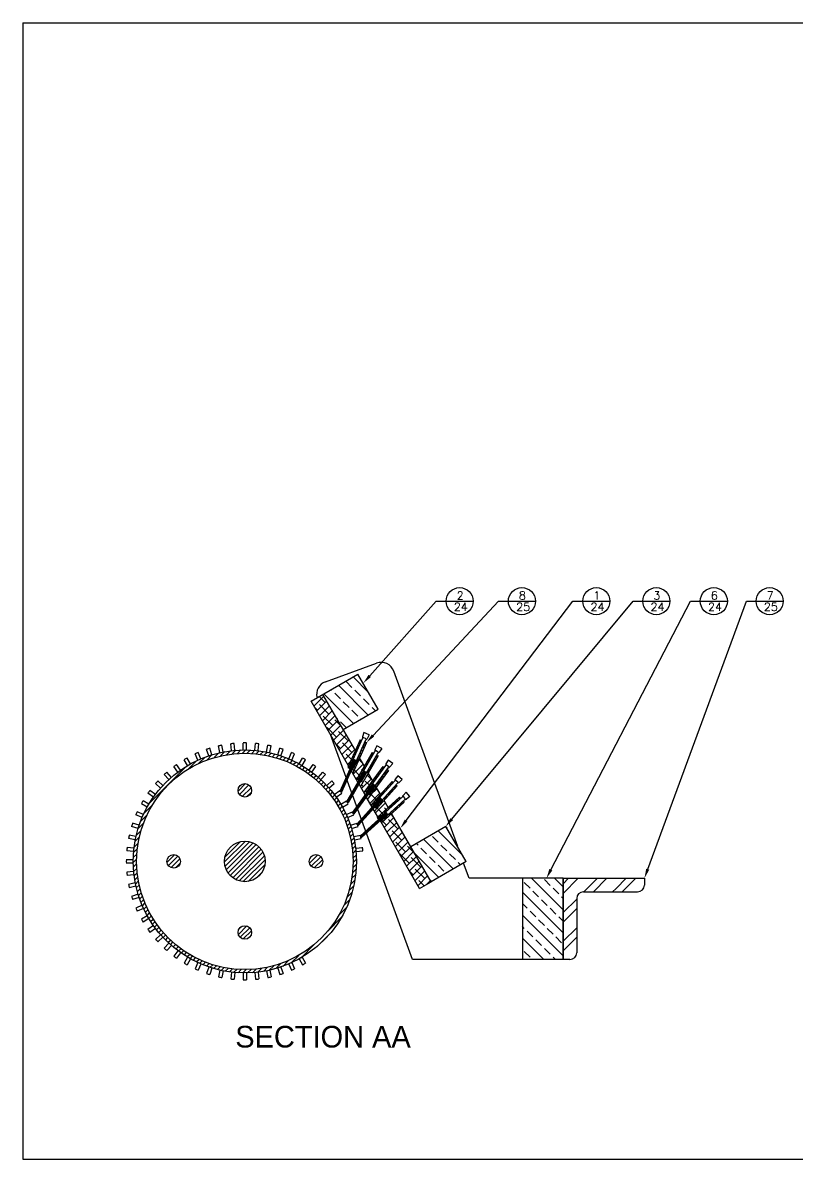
# Model space of a CAD drawing. Extents: x 0 to 33, y 0 to 21.
# Drawn here: x 0 to 14.3, y 0 to 21 of the extents above; entities that cross this region are included whole.
import ezdxf

# ---------------------------------------------------------------- set-up
doc = ezdxf.new("R2010")
doc.units = 0
doc.header["$MEASUREMENT"] = 0
doc.linetypes.add('PHANTOM2', pattern=[1.25, 0.625, -0.125, 0.125, -0.125, 0.125, -0.125])
doc.layers.get('0').update_dxf_attribs({"linetype": 'CONTINUOUS'})
for name, color, linetype in [('BORDER', 5, 'CONTINUOUS'), ('HATCH', 2, 'CONTINUOUS'), ('OBJECT', 3, 'CONTINUOUS'), ('TEXT', 1, 'CONTINUOUS')]:
    doc.layers.add(name, color=color, linetype=linetype)
doc.styles.add('SIMPLEX', font='simplex')

# ---------------------------------------------------------------- blocks, each defined once
blk = doc.blocks.new('*X3')
at = {"color": 0}
for p, q in [((13.46, 35.804), (13.469, 35.813)), ((13.512, 35.715), (13.695, 35.898)), ((13.563, 35.625), (13.746, 35.808)), ((13.718, 35.78), (13.605, 35.892)), ((13.789, 35.567), (13.612, 35.744)), ((13.615, 35.535), (13.798, 35.718)), ((13.576, 35.638), (13.528, 35.687)), ((13.667, 35.446), (13.85, 35.629)), ((13.859, 35.355), (13.683, 35.532)), ((13.719, 35.356), (13.902, 35.539)), ((13.824, 35.673), (13.824, 35.674)), ((13.93, 35.143), (13.753, 35.32)), ((13.77, 35.266), (13.953, 35.449)), ((13.822, 35.177), (14.005, 35.36)), ((14.018, 35.339), (13.895, 35.461)), ((13.874, 35.087), (14.057, 35.27)), ((13.926, 34.998), (14.109, 35.181)), ((14.142, 35.072), (13.965, 35.249)), ((13.977, 34.908), (14.161, 35.091)), ((14.001, 34.931), (13.914, 35.018)), ((14.029, 34.818), (14.212, 35.001)), ((14.213, 34.86), (14.036, 35.037)), ((14.081, 34.729), (14.264, 34.912)), ((14.203, 34.729), (14.107, 34.825)), ((14.133, 34.639), (14.188, 34.694)), ((14.321, 34.685), (14.368, 34.732)), ((14.404, 34.669), (14.341, 34.732)), ((14.236, 34.46), (14.419, 34.643)), ((14.348, 34.442), (14.254, 34.536)), ((14.4, 34.532), (14.39, 34.542)), ((14.481, 34.421), (14.523, 34.463)), ((14.566, 34.365), (14.492, 34.44)), ((14.288, 34.37), (14.332, 34.414)), ((14.425, 34.224), (14.388, 34.261)), ((14.392, 34.191), (14.575, 34.374)), ((14.535, 34.255), (14.46, 34.33)), ((14.547, 33.922), (14.73, 34.105)), ((14.557, 34.073), (14.678, 34.194)), ((14.656, 33.993), (14.565, 34.084)), ((14.637, 34.153), (14.624, 34.166)), ((14.65, 33.742), (14.833, 33.925)), ((14.769, 33.739), (14.678, 33.83)), ((14.843, 33.806), (14.814, 33.835)), ((14.695, 33.672), (14.687, 33.679)), ((14.806, 33.473), (14.989, 33.656)), ((15.061, 33.446), (14.885, 33.623)), ((14.983, 33.666), (14.932, 33.717)), ((14.849, 33.517), (14.783, 33.583)), ((14.857, 33.384), (15.04, 33.567)), ((14.909, 33.294), (15.092, 33.477)), ((15.132, 33.234), (14.955, 33.411)), ((14.92, 33.305), (14.88, 33.345)), ((14.961, 33.204), (15.144, 33.387)), ((15.013, 33.115), (15.196, 33.298)), ((15.203, 33.022), (15.026, 33.199)), ((15.065, 33.025), (15.248, 33.208)), ((15.177, 33.331), (15.167, 33.34)), ((15.274, 32.81), (15.097, 32.987)), ((15.116, 32.935), (15.299, 33.118)), ((15.168, 32.846), (15.351, 33.029)), ((15.37, 32.996), (15.238, 33.128)), ((15.22, 32.756), (15.403, 32.939)), ((15.272, 32.666), (15.455, 32.849)), ((15.486, 32.739), (15.309, 32.916)), ((15.344, 32.598), (15.266, 32.675)), ((15.323, 32.577), (15.506, 32.76)), ((15.375, 32.487), (15.558, 32.67)), ((15.556, 32.527), (15.38, 32.704)), ((15.427, 32.397), (15.61, 32.58)), ((15.547, 32.395), (15.45, 32.492)), ((15.59, 32.419), (15.662, 32.491))]:
    blk.add_line(p, q, dxfattribs=at)
blk = doc.blocks.new('*X4')
at = {"color": 0}
for p, q in [((14.383, 35.055), (14.366, 35.091)), ((14.279, 34.863), (14.271, 34.881)), ((14.302, 34.873), (14.284, 34.911)), ((14.308, 34.919), (14.298, 34.941)), ((14.329, 34.934), (14.311, 34.971)), ((14.315, 34.904), (14.314, 34.907)), ((14.338, 34.974), (14.327, 34.996)), ((14.356, 34.994), (14.338, 35.032)), ((14.367, 35.029), (14.357, 35.051)), ((14.385, 34.872), (14.377, 34.889)), ((14.408, 34.882), (14.391, 34.919)), ((14.395, 34.852), (14.391, 34.86)), ((14.415, 34.927), (14.404, 34.95)), ((14.435, 34.942), (14.418, 34.98)), ((14.422, 34.912), (14.42, 34.916)), ((14.444, 34.982), (14.434, 35.005)), ((14.462, 35.003), (14.445, 35.04)), ((14.474, 35.037), (14.47, 35.045)), ((14.194, 34.631), (14.177, 34.669)), ((14.19, 34.698), (14.19, 34.699)), ((14.206, 34.664), (14.196, 34.687)), ((14.221, 34.692), (14.203, 34.729)), ((14.22, 34.753), (14.217, 34.76)), ((14.234, 34.722), (14.225, 34.742)), ((14.248, 34.752), (14.23, 34.79)), ((14.249, 34.808), (14.244, 34.82)), ((14.261, 34.783), (14.255, 34.797)), ((14.275, 34.813), (14.257, 34.85)), ((14.3, 34.64), (14.283, 34.677)), ((14.288, 34.843), (14.284, 34.852)), ((14.297, 34.706), (14.296, 34.708)), ((14.313, 34.672), (14.302, 34.695)), ((14.327, 34.7), (14.31, 34.738)), ((14.326, 34.761), (14.323, 34.768)), ((14.341, 34.731), (14.332, 34.75)), ((14.354, 34.761), (14.337, 34.798)), ((14.356, 34.817), (14.35, 34.829)), ((14.368, 34.791), (14.361, 34.805)), ((14.381, 34.821), (14.364, 34.859)), ((14.48, 34.668), (14.48, 34.669)), ((14.496, 34.635), (14.486, 34.656)), ((14.511, 34.661), (14.495, 34.696)), ((14.526, 34.689), (14.515, 34.712)), ((14.542, 34.714), (14.525, 34.749)), ((14.555, 34.744), (14.545, 34.767)), ((14.572, 34.767), (14.556, 34.802)), ((14.585, 34.799), (14.574, 34.822)), ((14.603, 34.82), (14.587, 34.854)), ((14.603, 34.642), (14.592, 34.665)), ((14.62, 34.663), (14.604, 34.698)), ((14.632, 34.697), (14.622, 34.72)), ((14.651, 34.716), (14.635, 34.751)), ((14.662, 34.752), (14.651, 34.775)), ((14.682, 34.769), (14.665, 34.804)), ((14.167, 34.571), (14.15, 34.608)), ((14.177, 34.609), (14.166, 34.632)), ((14.241, 34.531), (14.229, 34.556)), ((14.254, 34.562), (14.243, 34.585)), ((14.273, 34.579), (14.256, 34.617)), ((14.26, 34.549), (14.259, 34.551)), ((14.283, 34.617), (14.273, 34.64)), ((14.363, 34.447), (14.358, 34.458)), ((14.389, 34.45), (14.373, 34.484)), ((14.392, 34.502), (14.388, 34.511)), ((14.404, 34.476), (14.397, 34.491)), ((14.42, 34.503), (14.403, 34.537)), ((14.422, 34.558), (14.419, 34.564)), ((14.435, 34.529), (14.427, 34.546)), ((14.45, 34.556), (14.434, 34.59)), ((14.451, 34.613), (14.449, 34.617)), ((14.465, 34.582), (14.456, 34.601)), ((14.481, 34.608), (14.464, 34.643)), ((14.499, 34.511), (14.498, 34.513)), ((14.512, 34.483), (14.504, 34.499)), ((14.529, 34.505), (14.513, 34.539)), ((14.544, 34.532), (14.533, 34.555)), ((14.559, 34.558), (14.543, 34.592)), ((14.573, 34.587), (14.563, 34.61)), ((14.59, 34.61), (14.574, 34.645)), ((14.684, 34.408), (14.669, 34.44)), ((14.698, 34.438), (14.687, 34.461)), ((14.718, 34.454), (14.703, 34.487)), ((14.727, 34.493), (14.72, 34.51)), ((14.735, 34.477), (14.733, 34.482)), ((14.752, 34.5), (14.736, 34.533)), ((14.757, 34.548), (14.753, 34.556)), ((14.768, 34.524), (14.762, 34.537)), ((14.785, 34.547), (14.77, 34.579)), ((14.802, 34.57), (14.792, 34.592)), ((14.804, 34.446), (14.799, 34.459)), ((14.831, 34.45), (14.815, 34.482)), ((14.834, 34.502), (14.832, 34.505)), ((14.847, 34.473), (14.839, 34.49)), ((14.864, 34.496), (14.849, 34.528)), ((14.879, 34.523), (14.873, 34.536)), ((14.32, 34.362), (14.312, 34.379)), ((14.333, 34.392), (14.327, 34.405)), ((14.343, 34.371), (14.338, 34.381)), ((14.358, 34.397), (14.342, 34.432)), ((14.374, 34.423), (14.368, 34.436)), ((14.519, 34.231), (14.518, 34.232)), ((14.55, 34.223), (14.535, 34.255)), ((14.564, 34.252), (14.554, 34.274)), ((14.584, 34.269), (14.568, 34.302)), ((14.594, 34.307), (14.585, 34.325)), ((14.6, 34.292), (14.599, 34.295)), ((14.617, 34.315), (14.602, 34.348)), ((14.623, 34.362), (14.619, 34.371)), ((14.634, 34.339), (14.628, 34.351)), ((14.651, 34.362), (14.636, 34.394)), ((14.662, 34.218), (14.647, 34.251)), ((14.653, 34.417), (14.652, 34.417)), ((14.668, 34.385), (14.658, 34.406)), ((14.671, 34.26), (14.664, 34.274)), ((14.679, 34.241), (14.676, 34.249)), ((14.696, 34.265), (14.681, 34.297)), ((14.7, 34.315), (14.698, 34.32)), ((14.713, 34.288), (14.705, 34.304)), ((14.73, 34.311), (14.715, 34.343)), ((14.745, 34.336), (14.735, 34.359)), ((14.763, 34.357), (14.748, 34.389)), ((14.775, 34.391), (14.765, 34.413)), ((14.797, 34.403), (14.782, 34.436)), ((14.814, 34.426), (14.81, 34.435)), ((14.889, 34.205), (14.875, 34.235)), ((14.899, 34.243), (14.893, 34.256)), ((14.908, 34.225), (14.905, 34.231)), ((14.926, 34.245), (14.911, 34.276)), ((14.944, 34.265), (14.934, 34.286)), ((14.962, 34.285), (14.948, 34.316)), ((15.022, 34.217), (15.011, 34.239)), ((15.042, 34.234), (15.032, 34.254)), ((14.483, 34.13), (14.468, 34.163)), ((14.489, 34.175), (14.484, 34.186)), ((14.5, 34.154), (14.495, 34.164)), ((14.516, 34.177), (14.501, 34.209)), ((14.533, 34.2), (14.524, 34.219)), ((14.562, 34.08), (14.547, 34.112)), ((14.566, 34.129), (14.563, 34.135)), ((14.578, 34.103), (14.572, 34.117)), ((14.595, 34.126), (14.58, 34.158)), ((14.612, 34.15), (14.601, 34.172)), ((14.629, 34.172), (14.614, 34.204)), ((14.641, 34.205), (14.631, 34.228)), ((14.708, 34.003), (14.693, 34.034)), ((14.72, 34.035), (14.712, 34.054)), ((14.726, 34.023), (14.726, 34.024)), ((14.744, 34.043), (14.73, 34.074)), ((14.75, 34.09), (14.748, 34.094)), ((14.762, 34.063), (14.755, 34.079)), ((14.78, 34.084), (14.766, 34.114)), ((14.795, 34.111), (14.785, 34.134)), ((14.817, 34.124), (14.802, 34.155)), ((14.823, 33.991), (14.809, 34.022)), ((14.825, 34.166), (14.821, 34.175)), ((14.835, 34.144), (14.83, 34.155)), ((14.842, 34.012), (14.832, 34.032)), ((14.853, 34.164), (14.839, 34.195)), ((14.86, 34.032), (14.845, 34.062)), ((14.87, 34.187), (14.859, 34.21)), ((14.872, 34.064), (14.864, 34.083)), ((14.878, 34.052), (14.877, 34.053)), ((14.896, 34.072), (14.882, 34.103)), ((14.902, 34.119), (14.9, 34.123)), ((14.914, 34.092), (14.907, 34.108)), ((14.933, 34.112), (14.918, 34.143)), ((14.947, 34.141), (14.936, 34.163)), ((14.969, 34.153), (14.955, 34.184)), ((14.976, 34.196), (14.973, 34.204)), ((14.987, 34.173), (14.982, 34.184)), ((15.005, 34.193), (14.991, 34.224)), ((15.098, 33.993), (15.085, 34.023)), ((14.594, 33.892), (14.584, 33.913)), ((14.616, 33.904), (14.606, 33.926)), ((14.635, 33.922), (14.621, 33.953)), ((14.646, 33.959), (14.639, 33.973)), ((14.653, 33.942), (14.651, 33.947)), ((14.671, 33.963), (14.657, 33.993)), ((14.678, 33.83), (14.664, 33.861)), ((14.69, 33.983), (14.68, 34.002)), ((14.693, 33.857), (14.683, 33.879)), ((14.714, 33.87), (14.7, 33.901)), ((14.723, 33.912), (14.718, 33.921)), ((14.733, 33.89), (14.728, 33.901)), ((14.751, 33.911), (14.736, 33.941)), ((14.768, 33.933), (14.757, 33.956)), ((14.787, 33.951), (14.773, 33.982)), ((14.797, 33.988), (14.791, 34.002)), ((14.805, 33.971), (14.803, 33.977)), ((14.865, 33.783), (14.852, 33.813)), ((14.877, 33.818), (14.871, 33.83)), ((14.904, 33.818), (14.89, 33.848)), ((14.922, 33.839), (14.911, 33.862)), ((14.943, 33.853), (14.929, 33.883)), ((14.951, 33.894), (14.949, 33.9)), ((14.962, 33.871), (14.957, 33.883)), ((14.982, 33.888), (14.968, 33.918)), ((14.997, 33.916), (14.988, 33.935)), ((14.999, 33.792), (14.99, 33.812)), ((15.021, 33.923), (15.007, 33.953)), ((15.023, 33.799), (15.01, 33.829)), ((15.04, 33.941), (15.032, 33.959)), ((15.043, 33.817), (15.034, 33.836)), ((15.06, 33.958), (15.046, 33.988)), ((15.062, 33.834), (15.048, 33.864)), ((15.072, 33.992), (15.065, 34.005)), ((15.074, 33.869), (15.068, 33.881)), ((15.079, 33.976), (15.077, 33.98)), ((15.082, 33.852), (15.079, 33.857)), ((15.101, 33.869), (15.087, 33.899)), ((15.119, 33.89), (15.109, 33.912)), ((15.14, 33.904), (15.126, 33.934)), ((15.149, 33.945), (15.146, 33.951)), ((15.159, 33.922), (15.154, 33.934)), ((14.677, 33.654), (14.677, 33.655)), ((14.71, 33.643), (14.696, 33.673)), ((14.727, 33.666), (14.717, 33.688)), ((14.749, 33.678), (14.735, 33.708)), ((14.757, 33.721), (14.754, 33.725)), ((14.759, 33.598), (14.757, 33.602)), ((14.768, 33.696), (14.762, 33.709)), ((14.788, 33.713), (14.774, 33.743)), ((14.79, 33.589), (14.776, 33.619)), ((14.802, 33.742), (14.793, 33.76)), ((14.804, 33.619), (14.796, 33.637)), ((14.81, 33.607), (14.809, 33.607)), ((14.826, 33.748), (14.813, 33.778)), ((14.829, 33.624), (14.815, 33.654)), ((14.846, 33.766), (14.837, 33.786)), ((14.848, 33.642), (14.839, 33.663)), ((14.868, 33.659), (14.854, 33.689)), ((14.879, 33.695), (14.874, 33.707)), ((14.885, 33.801), (14.882, 33.807)), ((14.887, 33.677), (14.884, 33.684)), ((14.907, 33.694), (14.893, 33.724)), ((14.924, 33.716), (14.914, 33.739)), ((14.946, 33.729), (14.932, 33.759)), ((14.954, 33.771), (14.951, 33.777)), ((14.965, 33.747), (14.959, 33.76)), ((14.984, 33.764), (14.971, 33.794)), ((14.771, 33.572), (14.764, 33.586))]:
    blk.add_line(p, q, dxfattribs=at)
blk = doc.blocks.new('*X2')
at = {"color": 0}
for p, q in [((14.213, 36.062), (14.107, 36.169)), ((14.521, 35.966), (14.233, 36.254)), ((14.244, 35.395), (13.695, 35.944)), ((13.842, 36.009), (13.829, 36.022)), ((14.001, 35.85), (13.895, 35.956)), ((14.513, 35.55), (13.964, 36.099)), ((14.372, 35.903), (14.266, 36.009)), ((14.16, 35.691), (14.054, 35.797)), ((14.531, 35.744), (14.425, 35.85)), ((13.948, 35.479), (13.921, 35.506)), ((14.319, 35.532), (14.213, 35.638)), ((14.648, 35.628), (14.584, 35.691)), ((14.107, 35.32), (14.001, 35.426)), ((14.379, 35.472), (14.372, 35.479)), ((16.26, 32.955), (15.805, 33.409)), ((15.97, 33.457), (15.94, 33.487)), ((16.085, 32.705), (15.536, 33.254)), ((15.804, 33.199), (15.698, 33.305)), ((15.816, 32.55), (15.37, 32.996)), ((15.433, 33.146), (15.402, 33.176)), ((15.592, 32.987), (15.486, 33.093)), ((15.963, 33.04), (15.857, 33.146)), ((16.122, 32.88), (16.016, 32.987)), ((15.751, 32.827), (15.645, 32.933)), ((15.91, 32.668), (15.804, 32.774)), ((16.22, 32.783), (16.175, 32.827)), ((15.682, 32.472), (15.66, 32.494)), ((17.501, 32.35), (17.395, 32.456)), ((18.112, 31.951), (17.53, 32.533)), ((17.872, 32.403), (17.766, 32.509)), ((18.031, 32.244), (17.925, 32.35)), ((18.112, 32.376), (17.954, 32.533)), ((18.112, 31.527), (17.362, 32.277)), ((17.66, 32.191), (17.554, 32.297)), ((17.819, 32.032), (17.713, 32.138)), ((18.112, 32.163), (18.084, 32.191)), ((17.448, 31.979), (17.362, 32.065)), ((17.607, 31.82), (17.501, 31.926)), ((17.978, 31.873), (17.872, 31.979)), ((18.112, 31.103), (17.362, 31.853)), ((17.766, 31.661), (17.66, 31.767)), ((18.112, 31.739), (18.031, 31.82)), ((17.395, 31.608), (17.362, 31.641)), ((17.554, 31.449), (17.448, 31.555)), ((17.925, 31.502), (17.819, 31.608)), ((17.757, 31.033), (17.362, 31.428)), ((17.713, 31.289), (17.607, 31.396)), ((18.084, 31.343), (17.978, 31.449)), ((17.501, 31.077), (17.395, 31.183)), ((17.872, 31.13), (17.766, 31.236)), ((17.97, 31.033), (17.925, 31.077))]:
    blk.add_line(p, q, dxfattribs=at)
blk = doc.blocks.new('*X1')
at = {"color": 0}
for p, q in [((18.112, 32.431), (18.214, 32.533)), ((18.112, 32.254), (18.391, 32.533)), ((18.494, 32.283), (18.635, 32.424)), ((18.635, 32.424), (18.744, 32.533)), ((18.671, 32.283), (18.921, 32.533)), ((19.025, 32.283), (19.088, 32.347)), ((19.088, 32.347), (19.275, 32.533)), ((19.201, 32.283), (19.451, 32.533)), ((18.112, 31.9), (18.362, 32.15)), ((18.112, 31.724), (18.362, 31.974)), ((18.112, 31.37), (18.362, 31.62)), ((18.112, 31.193), (18.362, 31.443))]:
    blk.add_line(p, q, dxfattribs=at)
blk = doc.blocks.new('*X6')
at = {"color": 0}
for p, q in [((3.975, 6.804), (4.112, 6.941)), ((4, 6.74), (4.176, 6.916)), ((4.05, 6.702), (4.214, 6.866)), ((4.132, 6.695), (4.221, 6.784)), ((3.725, 5.493), (4.111, 5.878)), ((3.735, 5.415), (4.189, 5.868)), ((3.735, 5.591), (4.012, 5.868)), ((3.758, 5.349), (4.254, 5.845)), ((3.79, 5.292), (4.311, 5.814)), ((3.829, 5.244), (4.36, 5.774)), ((3.877, 5.202), (4.401, 5.727)), ((3.931, 5.169), (4.435, 5.672)), ((2.663, 5.491), (2.8, 5.628)), ((2.688, 5.428), (2.863, 5.603)), ((2.737, 5.389), (2.902, 5.554)), ((2.82, 5.383), (2.908, 5.471)), ((3.995, 5.144), (4.46, 5.609)), ((4.069, 5.13), (4.474, 5.534)), ((5.292, 5.469), (5.447, 5.624)), ((5.309, 5.574), (5.342, 5.607)), ((5.325, 5.414), (5.502, 5.591)), ((5.382, 5.382), (5.534, 5.534)), ((4.161, 5.134), (4.47, 5.442)), ((4.308, 5.192), (4.412, 5.296)), ((3.98, 4.156), (4.134, 4.311)), ((3.997, 4.262), (4.029, 4.294)), ((4.013, 4.101), (4.19, 4.278)), ((4.07, 4.07), (4.221, 4.221))]:
    blk.add_line(p, q, dxfattribs=at)
blk = doc.blocks.new('*X7')
at = {"color": 0}
for p, q in [((3.963, 7.499), (4.029, 7.565)), ((4.056, 7.503), (4.119, 7.566)), ((4.144, 7.503), (4.205, 7.563)), ((3.055, 7.209), (3.21, 7.364)), ((3.247, 7.313), (3.365, 7.431)), ((3.4, 7.377), (3.499, 7.477)), ((3.532, 7.421), (3.621, 7.51)), ((3.652, 7.453), (3.732, 7.533)), ((3.763, 7.475), (3.837, 7.549)), ((3.866, 7.49), (3.936, 7.56)), ((4.229, 7.499), (4.287, 7.558)), ((4.311, 7.493), (4.367, 7.549)), ((4.389, 7.483), (4.444, 7.537)), ((4.465, 7.47), (4.518, 7.523)), ((4.538, 7.455), (4.59, 7.507)), ((4.609, 7.438), (4.66, 7.489)), ((4.678, 7.418), (4.728, 7.468)), ((4.745, 7.397), (4.794, 7.446)), ((4.81, 7.373), (4.858, 7.422)), ((4.873, 7.348), (4.921, 7.396)), ((4.935, 7.321), (4.982, 7.368)), ((2.345, 6.588), (3.016, 7.258)), ((4.994, 7.292), (5.041, 7.339)), ((5.052, 7.262), (5.099, 7.308)), ((5.109, 7.23), (5.155, 7.276)), ((5.164, 7.197), (5.209, 7.242)), ((5.218, 7.162), (5.263, 7.207)), ((5.27, 7.126), (5.314, 7.171)), ((3.975, 6.804), (4.112, 6.941)), ((5.32, 7.088), (5.365, 7.133)), ((5.37, 7.049), (5.414, 7.093)), ((5.417, 7.008), (5.462, 7.053)), ((5.464, 6.966), (5.508, 7.011)), ((5.509, 6.923), (5.553, 6.967)), ((4, 6.74), (4.176, 6.916)), ((4.05, 6.702), (4.214, 6.866)), ((4.132, 6.695), (4.221, 6.784)), ((5.552, 6.878), (5.597, 6.923)), ((5.595, 6.832), (5.639, 6.876)), ((5.636, 6.785), (5.68, 6.829)), ((5.675, 6.736), (5.72, 6.78)), ((5.713, 6.686), (5.758, 6.73)), ((2.239, 6.393), (2.395, 6.549)), ((5.75, 6.634), (5.795, 6.679)), ((5.785, 6.581), (5.83, 6.626)), ((5.819, 6.526), (5.864, 6.571)), ((5.851, 6.47), (5.897, 6.516)), ((2.173, 6.238), (2.291, 6.357)), ((5.882, 6.412), (5.928, 6.458)), ((5.911, 6.353), (5.958, 6.4)), ((5.938, 6.292), (5.986, 6.339)), ((2.127, 6.104), (2.226, 6.204)), ((5.964, 6.229), (6.012, 6.277)), ((5.988, 6.164), (6.036, 6.213)), ((6.009, 6.098), (6.059, 6.148)), ((2.07, 5.871), (2.15, 5.951)), ((2.094, 5.983), (2.182, 6.071)), ((6.029, 6.029), (6.08, 6.08)), ((6.047, 5.959), (6.099, 6.011)), ((6.063, 5.886), (6.116, 5.939)), ((2.044, 5.668), (2.113, 5.737)), ((2.054, 5.766), (2.128, 5.841)), ((3.725, 5.493), (4.111, 5.878)), ((3.735, 5.415), (4.189, 5.868)), ((3.735, 5.591), (4.012, 5.868)), ((3.758, 5.349), (4.254, 5.845)), ((3.79, 5.292), (4.311, 5.814)), ((3.829, 5.244), (4.36, 5.774)), ((3.877, 5.202), (4.401, 5.727)), ((3.931, 5.169), (4.435, 5.672)), ((6.076, 5.811), (6.13, 5.865)), ((6.087, 5.733), (6.142, 5.789)), ((6.094, 5.652), (6.152, 5.71)), ((2.037, 5.485), (2.1, 5.547)), ((2.038, 5.574), (2.104, 5.64)), ((2.663, 5.491), (2.8, 5.628)), ((2.688, 5.428), (2.863, 5.603)), ((2.737, 5.389), (2.902, 5.554)), ((2.82, 5.383), (2.908, 5.471)), ((3.995, 5.144), (4.46, 5.609)), ((4.069, 5.13), (4.474, 5.534)), ((5.292, 5.469), (5.447, 5.624)), ((5.309, 5.574), (5.342, 5.607)), ((5.325, 5.414), (5.502, 5.591)), ((5.382, 5.382), (5.534, 5.534)), ((6.099, 5.568), (6.159, 5.628)), ((6.1, 5.481), (6.162, 5.543)), ((2.04, 5.399), (2.1, 5.459)), ((2.046, 5.316), (2.104, 5.374)), ((2.055, 5.237), (2.111, 5.293)), ((4.161, 5.134), (4.47, 5.442)), ((4.308, 5.192), (4.412, 5.296)), ((6.075, 5.191), (6.148, 5.264)), ((6.089, 5.293), (6.157, 5.362)), ((6.097, 5.389), (6.162, 5.455)), ((2.066, 5.16), (2.121, 5.214)), ((2.08, 5.085), (2.133, 5.139)), ((2.096, 5.013), (2.148, 5.065)), ((6.026, 4.965), (6.112, 5.051)), ((6.055, 5.083), (6.134, 5.161)), ((2.115, 4.943), (2.166, 4.994)), ((2.135, 4.875), (2.185, 4.925)), ((2.158, 4.809), (2.207, 4.858)), ((5.985, 4.836), (6.082, 4.933)), ((2.182, 4.745), (2.23, 4.793)), ((2.208, 4.683), (2.255, 4.73)), ((2.235, 4.622), (2.282, 4.669)), ((5.835, 4.509), (5.979, 4.653)), ((5.926, 4.689), (6.039, 4.802)), ((2.264, 4.563), (2.311, 4.609)), ((2.295, 4.505), (2.341, 4.551)), ((2.327, 4.449), (2.373, 4.494)), ((2.361, 4.394), (2.406, 4.439)), ((5.63, 4.215), (5.885, 4.471)), ((2.396, 4.341), (2.441, 4.386)), ((2.433, 4.289), (2.478, 4.334)), ((2.471, 4.239), (2.515, 4.283)), ((2.51, 4.19), (2.555, 4.234)), ((3.98, 4.156), (4.134, 4.311)), ((3.997, 4.262), (4.029, 4.294)), ((4.013, 4.101), (4.19, 4.278)), ((4.07, 4.07), (4.221, 4.221)), ((2.551, 4.142), (2.595, 4.186)), ((2.593, 4.095), (2.637, 4.14)), ((2.636, 4.05), (2.68, 4.095)), ((2.681, 4.007), (2.725, 4.051)), ((2.727, 3.964), (2.771, 4.009)), ((5.43, 3.928), (5.676, 4.173)), ((2.774, 3.923), (2.819, 3.968)), ((2.823, 3.884), (2.868, 3.928)), ((2.873, 3.845), (2.918, 3.89)), ((2.925, 3.809), (2.97, 3.854)), ((2.978, 3.773), (3.023, 3.818)), ((3.032, 3.739), (3.078, 3.785)), ((5.133, 3.718), (5.388, 3.974)), ((3.088, 3.706), (3.134, 3.752)), ((3.145, 3.675), (3.191, 3.722)), ((3.204, 3.646), (3.251, 3.693)), ((3.264, 3.618), (3.312, 3.665)), ((3.326, 3.592), (3.375, 3.64)), ((3.39, 3.567), (3.439, 3.616)), ((3.456, 3.544), (3.506, 3.594)), ((3.523, 3.523), (3.574, 3.574)), ((4.552, 3.491), (4.638, 3.577)), ((4.671, 3.522), (4.767, 3.618)), ((4.802, 3.564), (4.915, 3.677)), ((4.951, 3.625), (5.094, 3.768)), ((3.593, 3.504), (3.645, 3.556)), ((3.664, 3.488), (3.717, 3.541)), ((3.738, 3.473), (3.793, 3.527)), ((3.815, 3.461), (3.87, 3.517)), ((3.893, 3.451), (3.951, 3.509)), ((3.975, 3.445), (4.035, 3.505)), ((4.06, 3.442), (4.123, 3.504)), ((4.149, 3.442), (4.214, 3.507)), ((4.242, 3.446), (4.31, 3.515)), ((4.339, 3.455), (4.412, 3.528)), ((4.442, 3.47), (4.521, 3.548))]:
    blk.add_line(p, q, dxfattribs=at)

msp = doc.modelspace()

# ---------------------------------------------------------------- linework, layer by layer
at = {"layer": 'BORDER'}
for p, q in [((0, 21), (33, 21)), ((0, 21), (0, 0)), ((0, 0), (33, 0))]:
    msp.add_line(p, q, dxfattribs=at)
at = {"layer": 'HATCH'}
for p, q in [((6.028, 7.223), (6.275, 7.776)), ((6.298, 7.883), (6.272, 7.807)), ((6.339, 7.767), (6.282, 7.792)), ((6.395, 7.84), (6.298, 7.883)), ((6.395, 7.84), (6.356, 7.769)), ((6.229, 7.75), (6, 7.236)), ((6.086, 7.198), (6.332, 7.751)), ((6.343, 7.699), (6.091, 7.134)), ((6.229, 7.75), (6.257, 7.737)), ((6.314, 7.712), (6.343, 7.699)), ((6.535, 7.64), (6.501, 7.567)), ((6.627, 7.587), (6.535, 7.64)), ((6.627, 7.587), (6.581, 7.521)), ((6.117, 7.389), (5.853, 6.797)), ((6.133, 7.382), (5.87, 6.789)), ((6.15, 7.375), (5.886, 6.782)), ((6.105, 7.395), (6.162, 7.369)), ((6.452, 7.515), (6.161, 7.012)), ((6.198, 7.012), (6.5, 7.536)), ((6.56, 7.453), (6.234, 6.887)), ((6.252, 6.981), (6.554, 7.505)), ((6.452, 7.515), (6.479, 7.499)), ((6.563, 7.52), (6.509, 7.551)), ((6.533, 7.468), (6.56, 7.453)), ((6.745, 7.374), (6.704, 7.305)), ((6.831, 7.312), (6.745, 7.374)), ((6.303, 7.168), (5.979, 6.606)), ((6.318, 7.159), (5.994, 6.597)), ((6, 7.236), (6.041, 7.218)), ((6.334, 7.15), (6.01, 6.588)), ((6.073, 7.203), (6.114, 7.185)), ((6.346, 7.143), (6.291, 7.175)), ((6.649, 7.258), (6.298, 6.775)), ((6.344, 6.785), (6.7, 7.274)), ((6.75, 7.185), (6.367, 6.656)), ((6.394, 6.748), (6.75, 7.238)), ((6.649, 7.258), (6.674, 7.24)), ((6.76, 7.252), (6.71, 7.288)), ((6.725, 7.203), (6.75, 7.185)), ((6.831, 7.312), (6.778, 7.251)), ((6.171, 7.028), (6.209, 7.006)), ((6.24, 6.988), (6.279, 6.965)), ((6.819, 6.982), (6.429, 6.549)), ((6.505, 6.9), (6.454, 6.936)), ((6.465, 6.543), (6.87, 6.993)), ((6.512, 6.501), (6.917, 6.951)), ((6.819, 6.982), (6.842, 6.961)), ((6.926, 7.087), (6.878, 7.023)), ((6.928, 6.964), (6.882, 7.006)), ((7.005, 7.016), (6.926, 7.087)), ((7.005, 7.016), (6.946, 6.961)), ((5.886, 6.782), (5.853, 6.797)), ((6.465, 6.929), (6.084, 6.404)), ((6.479, 6.918), (6.098, 6.393)), ((6.494, 6.907), (6.113, 6.383)), ((6.319, 6.803), (6.355, 6.777)), ((6.384, 6.756), (6.42, 6.73)), ((6.912, 6.898), (6.494, 6.435)), ((6.888, 6.919), (6.912, 6.898)), ((7.076, 6.783), (7.021, 6.724)), ((7.147, 6.704), (7.076, 6.783)), ((6.01, 6.588), (5.979, 6.606)), ((6.601, 6.674), (6.167, 6.192)), ((6.614, 6.662), (6.18, 6.18)), ((6.628, 6.65), (6.194, 6.168)), ((6.442, 6.564), (6.475, 6.534)), ((6.512, 6.501), (6.465, 6.543)), ((6.502, 6.51), (6.535, 6.48)), ((6.958, 6.69), (6.54, 6.313)), ((6.561, 6.29), (7.011, 6.695)), ((6.637, 6.641), (6.591, 6.682)), ((6.603, 6.244), (7.053, 6.649)), ((7.042, 6.597), (6.62, 6.217)), ((6.958, 6.69), (6.979, 6.667)), ((7.021, 6.62), (7.042, 6.597)), ((7.066, 6.66), (7.024, 6.707)), ((7.147, 6.704), (7.083, 6.656)), ((6.113, 6.383), (6.084, 6.404)), ((6.709, 6.406), (6.227, 5.972)), ((6.721, 6.392), (6.239, 5.958)), ((6.733, 6.379), (6.252, 5.945)), ((6.54, 6.313), (6.57, 6.28)), ((6.742, 6.369), (6.7, 6.416)), ((6.194, 6.168), (6.167, 6.192)), ((6.594, 6.254), (6.624, 6.22)), ((6.252, 5.945), (6.227, 5.972))]:
    msp.add_line(p, q, dxfattribs=at)
for centre, start, end in [((6.309, 7.794), 161.035, 207.9297), ((6.322, 7.788), 284.0703, 330.965), ((6.536, 7.551), 155.035, 201.9297), ((6.549, 7.543), 278.0703, 324.965), ((6.737, 7.285), 149.035, 195.9297), ((6.749, 7.276), 272.0703, 318.965), ((6.909, 7), 143.035, 189.9297), ((6.92, 6.99), 266.0703, 312.965), ((7.049, 6.698), 137.035, 183.9297), ((7.059, 6.687), 260.0703, 306.965)]:
    msp.add_arc(centre, 0.0387, start, end, dxfattribs=at)
at = {"layer": 'OBJECT'}
for p, q in [((5.59, 8.824), (6.529, 9.166)), ((5.322, 8.465), (6.188, 8.965)), ((6.563, 8.316), (6.188, 8.965)), ((8.029, 5.778), (6.85, 9.017)), ((6.014, 7.267), (5.322, 8.465)), ((6.14, 7.55), (5.539, 8.59)), ((5.914, 7.941), (6.563, 8.316)), ((7.192, 3.691), (5.679, 7.847)), ((3.433, 7.455), (3.394, 7.574)), ((3.492, 7.474), (3.454, 7.594)), ((3.64, 7.514), (3.614, 7.637)), ((3.702, 7.527), (3.676, 7.65)), ((3.853, 7.551), (3.84, 7.676)), ((3.915, 7.558), (3.902, 7.682)), ((4.069, 7.566), (4.069, 7.691)), ((4.131, 7.566), (4.131, 7.691)), ((4.284, 7.558), (4.297, 7.682)), ((4.346, 7.551), (4.36, 7.676)), ((4.498, 7.527), (4.524, 7.65)), ((4.559, 7.514), (4.585, 7.637)), ((4.707, 7.474), (4.746, 7.594)), ((4.767, 7.455), (4.805, 7.574)), ((3.042, 7.274), (2.979, 7.382)), ((3.096, 7.305), (3.033, 7.414)), ((3.233, 7.375), (3.181, 7.489)), ((3.29, 7.4), (3.239, 7.515)), ((4.91, 7.4), (4.961, 7.515)), ((4.967, 7.375), (5.018, 7.489)), ((5.104, 7.305), (5.166, 7.414)), ((5.158, 7.274), (5.221, 7.382)), ((6.306, 7.262), (6.217, 7.416)), ((2.743, 7.057), (2.659, 7.15)), ((2.862, 7.153), (2.789, 7.255)), ((2.913, 7.19), (2.839, 7.292)), ((5.287, 7.19), (5.36, 7.292)), ((5.337, 7.153), (5.411, 7.255)), ((5.456, 7.057), (5.54, 7.15)), ((6.187, 6.967), (6.064, 7.181)), ((6.459, 6.996), (6.36, 7.168)), ((2.546, 6.86), (2.453, 6.944)), ((2.588, 6.907), (2.495, 6.991)), ((2.697, 7.015), (2.613, 7.108)), ((5.503, 7.015), (5.587, 7.108)), ((5.611, 6.907), (5.704, 6.991)), ((5.653, 6.86), (5.746, 6.944)), ((6.322, 6.733), (6.208, 6.931)), ((2.413, 6.69), (2.312, 6.764)), ((2.45, 6.741), (2.348, 6.815)), ((5.75, 6.741), (5.851, 6.815)), ((5.786, 6.69), (5.888, 6.764)), ((6.605, 6.744), (6.527, 6.878)), ((2.298, 6.508), (2.19, 6.57)), ((2.33, 6.562), (2.221, 6.624)), ((5.87, 6.562), (5.979, 6.624)), ((5.901, 6.508), (6.01, 6.57)), ((6.452, 6.508), (6.342, 6.699)), ((6.746, 6.499), (6.67, 6.63)), ((2.203, 6.314), (2.089, 6.365)), ((2.229, 6.371), (2.114, 6.422)), ((5.971, 6.371), (6.085, 6.422)), ((5.996, 6.314), (6.111, 6.365)), ((6.556, 6.328), (6.471, 6.476)), ((7.539, 5.126), (6.81, 6.388)), ((2.129, 6.111), (2.01, 6.15)), ((2.148, 6.171), (2.029, 6.209)), ((6.051, 6.171), (6.171, 6.209)), ((6.071, 6.111), (6.19, 6.15)), ((7.322, 5.001), (6.608, 6.238)), ((7.813, 6.151), (7.164, 5.776)), ((8.188, 5.501), (7.813, 6.151)), ((2.076, 5.902), (1.954, 5.928)), ((2.089, 5.963), (1.967, 5.989)), ((6.11, 5.963), (6.233, 5.989)), ((6.123, 5.902), (6.246, 5.928)), ((2.046, 5.688), (1.921, 5.701)), ((2.052, 5.75), (1.928, 5.763)), ((6.147, 5.75), (6.272, 5.763)), ((6.154, 5.688), (6.279, 5.701)), ((2.038, 5.535), (1.912, 5.535)), ((2.038, 5.472), (1.912, 5.472)), ((8.188, 5.501), (7.539, 5.126)), ((8.242, 5.191), (8.139, 5.473)), ((2.046, 5.319), (1.921, 5.306)), ((2.052, 5.257), (1.928, 5.244)), ((2.076, 5.106), (1.954, 5.079)), ((2.089, 5.044), (1.967, 5.018)), ((7.322, 5.001), (7.539, 5.126)), ((9.976, 5.191), (8.242, 5.191)), ((9.226, 5.191), (9.226, 3.691)), ((9.976, 5.191), (11.476, 5.191)), ((9.976, 3.691), (9.976, 5.191)), ((9.976, 5.191), (9.976, 3.691)), ((11.476, 5.191), (11.476, 5.066)), ((2.129, 4.896), (2.01, 4.857)), ((2.148, 4.837), (2.029, 4.798)), ((10.351, 4.941), (11.351, 4.941)), ((2.203, 4.694), (2.089, 4.642)), ((2.229, 4.636), (2.114, 4.585)), ((10.226, 4.816), (10.226, 3.816)), ((2.298, 4.5), (2.19, 4.437)), ((2.33, 4.446), (2.221, 4.383)), ((2.413, 4.317), (2.312, 4.243)), ((2.45, 4.266), (2.348, 4.193)), ((2.546, 4.147), (2.453, 4.063)), ((2.588, 4.101), (2.495, 4.017)), ((2.697, 3.992), (2.613, 3.899)), ((2.743, 3.95), (2.659, 3.857)), ((2.862, 3.854), (2.789, 3.752)), ((2.913, 3.817), (2.839, 3.716)), ((3.042, 3.734), (2.979, 3.625)), ((3.096, 3.702), (3.033, 3.594)), ((3.233, 3.633), (3.181, 3.518)), ((3.29, 3.607), (3.239, 3.493)), ((4.91, 3.607), (4.961, 3.493)), ((4.967, 3.633), (5.018, 3.518)), ((5.104, 3.702), (5.166, 3.594)), ((5.158, 3.734), (5.221, 3.625)), ((9.976, 3.691), (7.192, 3.691)), ((10.101, 3.691), (9.976, 3.691)), ((3.433, 3.552), (3.394, 3.433)), ((3.492, 3.533), (3.454, 3.414)), ((3.64, 3.493), (3.614, 3.37)), ((3.702, 3.48), (3.676, 3.357)), ((3.853, 3.456), (3.84, 3.331)), ((3.915, 3.45), (3.902, 3.325)), ((4.069, 3.442), (4.069, 3.316)), ((4.131, 3.442), (4.131, 3.316)), ((4.284, 3.45), (4.297, 3.325)), ((4.346, 3.456), (4.36, 3.331)), ((4.498, 3.48), (4.524, 3.357)), ((4.559, 3.493), (4.585, 3.37)), ((4.707, 3.533), (4.746, 3.414)), ((4.767, 3.552), (4.805, 3.433))]:
    msp.add_line(p, q, dxfattribs=at)
for centre, radius in [((4.1, 5.504), 2.062), ((4.1, 5.504), 2), ((4.1, 6.816), 0.125), ((4.1, 5.504), 0.375), ((2.787, 5.504), 0.125), ((5.412, 5.504), 0.125), ((4.1, 4.191), 0.125)]:
    msp.add_circle(centre, radius, dxfattribs=at)
for centre, radius, start, end in [((6.615, 8.931), 0.25, 20, 110), ((5.675, 8.589), 0.25, 110, 193.9459), ((4.1, 5.504), 2.188, 107.1815, 108.8185), ((4.1, 5.504), 2.188, 101.1815, 102.8185), ((4.1, 5.504), 2.188, 95.1815, 96.8185), ((4.1, 5.504), 2.188, 89.1815, 90.8185), ((4.1, 5.504), 2.188, 83.1815, 84.8185), ((4.1, 5.504), 2.188, 77.1815, 78.8185), ((4.1, 5.504), 2.188, 71.1815, 72.8185), ((4.1, 5.504), 2.188, 119.1815, 120.8185), ((4.1, 5.504), 2.188, 113.1815, 114.8185), ((4.1, 5.504), 2.188, 65.1815, 66.8185), ((4.1, 5.504), 2.188, 59.1815, 60.8185), ((4.1, 5.504), 2.188, 131.1815, 132.8185), ((4.1, 5.504), 2.188, 125.1815, 126.8185), ((4.1, 5.504), 2.188, 53.1815, 54.8185), ((4.1, 5.504), 2.188, 47.1815, 48.8185), ((4.1, 5.504), 2.188, 137.1815, 138.8185), ((4.1, 5.504), 2.188, 41.1815, 42.8185), ((4.1, 5.504), 2.188, 143.1815, 144.8185), ((4.1, 5.504), 2.188, 35.1815, 36.8185), ((4.1, 5.504), 2.188, 149.1815, 150.8185), ((4.1, 5.504), 2.188, 29.1815, 30.8185), ((4.1, 5.504), 2.188, 155.1815, 156.8185), ((4.1, 5.504), 2.188, 23.1815, 24.8185), ((4.1, 5.504), 2.188, 161.1815, 162.8185), ((4.1, 5.504), 2.188, 17.1815, 18.8185), ((4.1, 5.504), 2.188, 167.1815, 168.8185), ((4.1, 5.504), 2.188, 11.1815, 12.8185), ((4.1, 5.504), 2.188, 173.1815, 174.8185), ((4.1, 5.504), 2.188, 5.1815, 6.8185), ((4.1, 5.504), 2.188, 179.1815, 180.8185), ((4.1, 5.504), 2.188, 185.1815, 186.8185), ((4.1, 5.504), 2.188, 191.1815, 192.8185), ((11.351, 5.066), 0.125, 270, 0), ((4.1, 5.504), 2.188, 197.1815, 198.8185), ((10.351, 4.816), 0.125, 90, 180), ((4.1, 5.504), 2.188, 203.1815, 204.8185), ((4.1, 5.504), 2.188, 209.1815, 210.8185), ((4.1, 5.504), 2.188, 215.1815, 216.8185), ((4.1, 5.504), 2.188, 221.1815, 222.8185), ((4.1, 5.504), 2.188, 227.1815, 228.8185), ((10.101, 3.816), 0.125, 270, 360), ((4.1, 5.504), 2.188, 233.1815, 234.8185), ((4.1, 5.504), 2.188, 239.1815, 240.8185), ((4.1, 5.504), 2.188, 299.1815, 300.8185), ((4.1, 5.504), 2.188, 245.1815, 246.8185), ((4.1, 5.504), 2.188, 251.1815, 252.8185), ((4.1, 5.504), 2.188, 257.1815, 258.8185), ((4.1, 5.504), 2.188, 281.1815, 282.8185), ((4.1, 5.504), 2.188, 287.1815, 288.8185), ((4.1, 5.504), 2.188, 293.1815, 294.8185), ((4.1, 5.504), 2.188, 263.1815, 264.8185), ((4.1, 5.504), 2.188, 269.1815, 270.8185), ((4.1, 5.504), 2.188, 275.1815, 276.8185)]:
    msp.add_arc(centre, radius, start, end, dxfattribs=at)
at = {"layer": 'TEXT', "color": 1}
for p, q in [((6.406, 8.931), (7.635, 10.312)), ((6.466, 7.831), (8.785, 10.312)), ((7.077, 6.257), (10.158, 10.312)), ((7.635, 10.312), (8.315, 10.312)), ((7.919, 6.284), (11.267, 10.312)), ((8.785, 10.312), (9.465, 10.312)), ((9.75, 5.351), (12.328, 10.312)), ((10.158, 10.312), (10.838, 10.312)), ((11.267, 10.312), (11.947, 10.312)), ((11.538, 5.36), (13.358, 10.312)), ((12.328, 10.312), (13.008, 10.312)), ((13.358, 10.312), (14.038, 10.312))]:
    msp.add_line(p, q, dxfattribs=at)
at = {"layer": 'TEXT'}
for centre in [(8.065, 10.312), (9.215, 10.312), (10.588, 10.312), (11.697, 10.312), (12.758, 10.312), (13.788, 10.312)]:
    msp.add_circle(centre, 0.25, dxfattribs=at)
at = {"layer": 'TEXT', "color": 1}
for points in [[(6.428, 8.911), (6.383, 8.95), (6.286, 8.796)], [(6.488, 7.81), (6.444, 7.851), (6.343, 7.699)], [(7.942, 6.265), (7.896, 6.303), (7.804, 6.145)], [(7.101, 6.239), (7.053, 6.276), (6.968, 6.114)], [(9.776, 5.337), (9.723, 5.365), (9.667, 5.191)], [(11.566, 5.35), (11.51, 5.37), (11.476, 5.191)]]:
    msp.add_solid(points, dxfattribs=at)

# ---------------------------------------------------------------- block references
at = {"layer": 'HATCH'}
for name, p in [('*X2', (-8.136, -27.342)), ('*X3', (-8.136, -27.342)), ('*X7', (0, 0)), ('*X4', (-8.136, -27.342)), ('*X6', (0, 0)), ('*X1', (-8.136, -27.342))]:
    msp.add_blockref(name, p, dxfattribs=at)

# ---------------------------------------------------------------- texts
at = {"layer": 'TEXT', "style": 'SIMPLEX'}
for s, p in [('2', (8.01, 10.342)), ('8', (9.16, 10.342)), ('1', (10.533, 10.342)), ('3', (11.642, 10.342)), ('6', (12.703, 10.342)), ('7', (13.733, 10.342)), ('24', (7.958, 10.132)), ('25', (9.109, 10.132)), ('24', (10.482, 10.132)), ('24', (11.59, 10.132)), ('24', (12.651, 10.132)), ('25', (13.682, 10.132))]:
    msp.add_text(s, height=0.15, dxfattribs=at).set_placement(p)
at = {"layer": 'TEXT', "linetype": 'PHANTOM2'}
msp.add_text('SECTION AA', height=0.4, dxfattribs=at).set_placement((3.923, 2.065))

doc.saveas('drawing.dxf')
